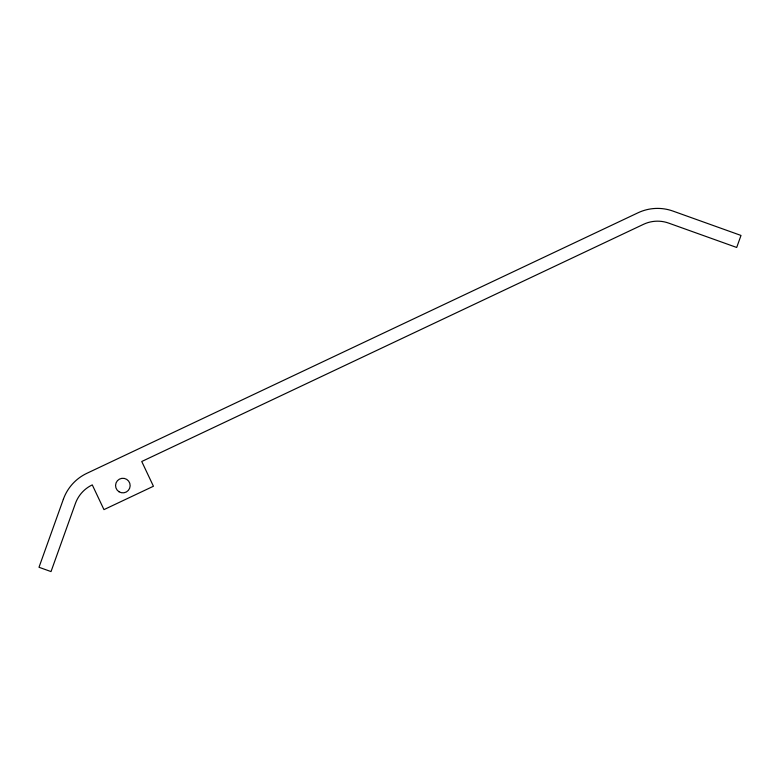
<?xml version="1.0" encoding="UTF-8"?>
<svg xmlns="http://www.w3.org/2000/svg" width="780" height="780" viewBox="0 0 780 780"><rect width="100%" height="100%" fill="white"/><g stroke="black" fill="none" stroke-linecap="round" stroke-linejoin="round"><path stroke-width="1.17" d="M63.375 499.2L39 567.274L51.022 571.584L75.397 503.5A32.828 32.828 0 0 1 92.274 484.887L103.964 509.623L153.436 486.242L141.745 461.506L643.519 224.318A32.828 32.828 0 0 1 668.616 223.09L736.7 247.465L741 235.443L672.925 211.068A45.601 45.601 0 0 0 638.059 212.774L86.814 473.343A45.601 45.601 0 0 0 63.375 499.2M119.018 491.77A7.293 7.293 0 0 0 130.153 485.784A7.293 7.293 0 0 0 119.398 479.144A7.293 7.293 0 0 0 119.018 491.77"/></g></svg>
